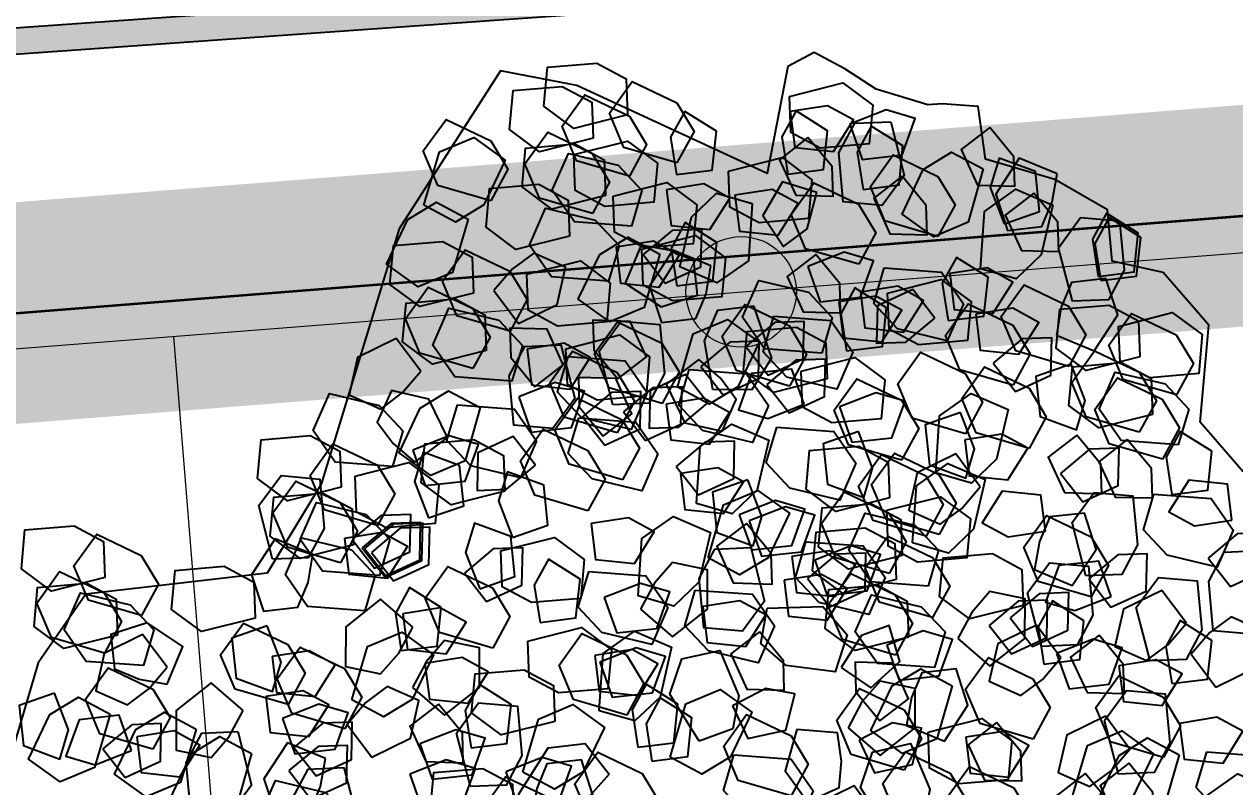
# Model space of a CAD drawing. Header units: metres. Extents: x 1851758 to 1852050, y 5187822 to 5188223.
# Drawn here: x 1851922.723 to 1851924.093, y 5187883.213 to 5187884.076 of the extents above; entities that cross this region are included whole.
import ezdxf
from ezdxf.enums import TextEntityAlignment as Align

# ---------------------------------------------------------------- set-up
doc = ezdxf.new("R2010")
doc.units = ezdxf.units.M
doc.header["$LTSCALE"] = 2.5
doc.linetypes.add('L18', pattern=[0.6, 0.4, -0.2])
doc.layers.get('0').update_dxf_attribs({"linetype": 'CONTINUOUS', "lineweight": 30})
for name, color, linetype, lineweight in [('PAR_ALIGNT', 1, 'L18', 30), ('PAR_ALIGNT_TXT', 1, 'CONTINUOUS', 15), ('PRO_DEMOL_CLO_LEG', 7, 'CONTINUOUS', 15), ('PRO_DEMOL_TAL_HAC', 32, 'CONTINUOUS', 15), ('PRO_PAR_DA', 1, 'CONTINUOUS', 35)]:
    doc.layers.add(name, color=color, linetype=linetype, lineweight=lineweight)
doc.layers.add('PRO_PAR_CONT_DA', color=40, linetype='CONTINUOUS', plot=False)
doc.layers.add('PRO_VOI_PLANCHETTES', color=232, linetype='CONTINUOUS')
doc.layers.add('PRO_VOI_VEG', color=81, linetype='CONTINUOUS')
doc.styles.add('ARIAL_IT_B', font='arialbd.ttf', dxfattribs={"width": 1.1, "oblique": 25.02})

# ---------------------------------------------------------------- blocks, each defined once
blk = doc.blocks.new('arbuste fleurs jaunes')
at = {"layer": 'PRO_VOI_VEG', "color": 67}
for points in [[(-0.2453, 1.0165), (-0.3366, 1.1021), (-0.3308, 1.1863), (-0.2526, 1.2269), (-0.1844, 1.1384), (-0.1786, 1.063)], [(-0.3394, 0.9223), (-0.4308, 1.0079), (-0.425, 1.092), (-0.3467, 1.1326), (-0.2786, 1.0442), (-0.2727, 0.9687)], [(-0.3897, 0.9253), (-0.425, 1.0454), (-0.3773, 1.115), (-0.2892, 1.1102), (-0.2754, 0.9993), (-0.3087, 0.9314)], [(-0.2732, 0.9004), (-0.3085, 1.0205), (-0.2608, 1.09), (-0.1727, 1.0852), (-0.1589, 0.9744), (-0.1922, 0.9065)], [(-0.3727, 0.7679), (-0.2813, 0.7839), (-0.2799, 0.881), (-0.3466, 0.9362), (-0.4075, 0.8868), (-0.3974, 0.8274)], [(0.9432, 0.7418), (0.908, 0.8619), (0.9557, 0.9315), (1.0438, 0.9267), (1.0576, 0.8158), (1.0243, 0.7479)], [(-0.5135, 0.7153), (-0.5488, 0.8354), (-0.501, 0.905), (-0.413, 0.9002), (-0.3992, 0.7893), (-0.4325, 0.7214)], [(-0.5135, 0.7153), (-0.5488, 0.8354), (-0.501, 0.905), (-0.413, 0.9002), (-0.3992, 0.7893), (-0.4325, 0.7214)], [(-0.139, 0.6811), (-0.2304, 0.7667), (-0.2246, 0.8508), (-0.1463, 0.8915), (-0.0781, 0.803), (-0.0723, 0.7276)], [(0.2152, 0.6773), (0.1238, 0.7629), (0.1296, 0.847), (0.2079, 0.8876), (0.2761, 0.7991), (0.2819, 0.7237)], [(0.7465, 0.6623), (0.6552, 0.7479), (0.6609, 0.832), (0.7392, 0.8726), (0.8074, 0.7841), (0.8132, 0.7087)], [(1.1877, 0.624), (1.0963, 0.7096), (1.1021, 0.7937), (1.1804, 0.8344), (1.2486, 0.7459), (1.2544, 0.6705)], [(-0.574, 0.8111), (-0.6011, 0.734), (-0.5268, 0.6867), (-0.4546, 0.7307), (-0.4926, 0.7855)], [(-0.574, 0.8111), (-0.6011, 0.734), (-0.5268, 0.6867), (-0.4546, 0.7307), (-0.4926, 0.7855)], [(1.2741, 0.5869), (1.1827, 0.6725), (1.1885, 0.7566), (1.2668, 0.7972), (1.335, 0.7087), (1.3408, 0.6333)], [(0.121, 0.583), (0.0296, 0.6686), (0.0354, 0.7528), (0.1137, 0.7934), (0.1819, 0.7049), (0.1877, 0.6295)], [(0.0707, 0.586), (0.0355, 0.7062), (0.0832, 0.7757), (0.1712, 0.7709), (0.185, 0.6601), (0.1517, 0.5921)], [(0.6524, 0.5681), (0.561, 0.6536), (0.5668, 0.7378), (0.6451, 0.7784), (0.7132, 0.6899), (0.719, 0.6145)], [(0.1872, 0.5611), (0.152, 0.6812), (0.1997, 0.7507), (0.2878, 0.746), (0.3015, 0.6351), (0.2682, 0.5672)], [(0.6021, 0.571), (0.5668, 0.6912), (0.6145, 0.7607), (0.7026, 0.7559), (0.7164, 0.6451), (0.6831, 0.5771)], [(0.9726, 0.5492), (0.8813, 0.6348), (0.8871, 0.7189), (0.9653, 0.7595), (1.0335, 0.6711), (1.0393, 0.5956)], [(1.0935, 0.5298), (1.0022, 0.6154), (1.0079, 0.6995), (1.0862, 0.7401), (1.1544, 0.6516), (1.1602, 0.5762)], [(0.7186, 0.5461), (0.6833, 0.6662), (0.731, 0.7358), (0.8191, 0.731), (0.8329, 0.6201), (0.7996, 0.5522)], [(1.0432, 0.5328), (1.008, 0.6529), (1.0557, 0.7224), (1.1438, 0.7177), (1.1575, 0.6068), (1.1242, 0.5389)], [(-0.2634, 0.5125), (-0.2987, 0.6326), (-0.251, 0.7022), (-0.1629, 0.6974), (-0.1491, 0.5866), (-0.1824, 0.5186)], [(0.3529, 0.5677), (0.4397, 0.5351), (0.4903, 0.618), (0.4608, 0.6994), (0.3833, 0.6879), (0.3619, 0.6315)], [(0.3529, 0.5677), (0.4397, 0.5351), (0.4903, 0.618), (0.4608, 0.6994), (0.3833, 0.6879), (0.3619, 0.6315)], [(1.1597, 0.5078), (1.1245, 0.628), (1.1722, 0.6975), (1.2603, 0.6927), (1.2741, 0.5819), (1.2408, 0.514)], [(1.2429, 0.4339), (1.2076, 0.554), (1.2553, 0.6235), (1.3434, 0.6187), (1.3572, 0.5079), (1.3239, 0.44)], [(0.1292, 0.592), (0.1021, 0.515), (0.1764, 0.4676), (0.2486, 0.5116), (0.2105, 0.5664)], [(0.8474, 0.5838), (0.9388, 0.4983), (0.933, 0.4141), (0.8547, 0.3735), (0.7865, 0.462), (0.7807, 0.5374)], [(0.1258, 0.5631), (0.0987, 0.4861), (0.173, 0.4387), (0.2452, 0.4827), (0.2072, 0.5376)], [(0.1273, 0.558), (0.1002, 0.481), (0.1745, 0.4336), (0.2468, 0.4776), (0.2087, 0.5325)], [(0.4075, 0.3607), (0.3161, 0.4463), (0.3219, 0.5304), (0.4002, 0.5711), (0.4683, 0.4826), (0.4742, 0.4072)], [(0.6431, 0.4314), (0.72, 0.4039), (0.7678, 0.4779), (0.7243, 0.5504), (0.6692, 0.5127)], [(0.1282, 0.5401), (0.1011, 0.4631), (0.1754, 0.4157), (0.2476, 0.4597), (0.2096, 0.5145)], [(1.1018, 0.5144), (1.1932, 0.4289), (1.1874, 0.3447), (1.1091, 0.3041), (1.0409, 0.3926), (1.0351, 0.468)], [(1.2204, 0.4207), (1.2726, 0.3579), (1.3514, 0.3974), (1.3507, 0.4819), (1.2841, 0.4774)], [(1.2204, 0.4207), (1.2726, 0.3579), (1.3514, 0.3974), (1.3507, 0.4819), (1.2841, 0.4774)], [(-0.3378, 0.4493), (-0.3649, 0.3722), (-0.2906, 0.3249), (-0.2183, 0.3688), (-0.2564, 0.4237)], [(-0.3378, 0.4493), (-0.3649, 0.3722), (-0.2906, 0.3249), (-0.2183, 0.3688), (-0.2564, 0.4237)], [(-0.0224, 0.363), (0.0298, 0.3002), (0.1085, 0.3396), (0.1079, 0.4242), (0.0413, 0.4197)], [(0.6563, 0.2178), (0.6211, 0.3379), (0.6688, 0.4074), (0.7569, 0.4027), (0.7707, 0.2918), (0.7374, 0.2239)], [(0.6563, 0.2178), (0.6211, 0.3379), (0.6688, 0.4074), (0.7569, 0.4027), (0.7707, 0.2918), (0.7374, 0.2239)], [(0.7597, 0.2827), (0.8366, 0.2552), (0.8844, 0.3292), (0.8409, 0.4017), (0.7858, 0.364)], [(1.0359, 0.3954), (1.1272, 0.3098), (1.1215, 0.2257), (1.0432, 0.185), (0.975, 0.2735), (0.9692, 0.349)], [(-0.2286, 0.3757), (-0.2607, 0.2887), (-0.1774, 0.2387), (-0.0962, 0.2687), (-0.1083, 0.3461), (-0.1648, 0.3672)], [(0.0944, 0.1921), (0.0592, 0.3122), (0.1069, 0.3818), (0.195, 0.377), (0.2088, 0.2661), (0.1755, 0.1982)], [(0.6332, 0.2405), (0.71, 0.213), (0.7579, 0.287), (0.7144, 0.3595), (0.6593, 0.3218)], [(0.2024, 0.3376), (0.1753, 0.2606), (0.2496, 0.2132), (0.3218, 0.2572), (0.2838, 0.3121)], [(0.2024, 0.3376), (0.1753, 0.2606), (0.2496, 0.2132), (0.3218, 0.2572), (0.2838, 0.3121)], [(0.573, 0.1506), (0.5377, 0.2707), (0.5854, 0.3403), (0.6735, 0.3355), (0.6873, 0.2246), (0.654, 0.1567)], [(0.7045, 0.2604), (0.7895, 0.3523), (0.8736, 0.3471), (0.9147, 0.2691), (0.8267, 0.2003), (0.7513, 0.194)], [(0.7045, 0.2604), (0.7895, 0.3523), (0.8736, 0.3471), (0.9147, 0.2691), (0.8267, 0.2003), (0.7513, 0.194)], [(1.0092, 0.2839), (1.0614, 0.2212), (1.1402, 0.2606), (1.1395, 0.3452), (1.0729, 0.3407)], [(1.0092, 0.2839), (1.0614, 0.2212), (1.1402, 0.2606), (1.1395, 0.3452), (1.0729, 0.3407)], [(0.6445, 0.3037), (0.6175, 0.2267), (0.6917, 0.1794), (0.764, 0.2233), (0.7259, 0.2782)], [(0.6445, 0.3037), (0.6175, 0.2267), (0.6917, 0.1794), (0.764, 0.2233), (0.7259, 0.2782)], [(1.2903, 0.326), (1.3816, 0.2404), (1.3759, 0.1563), (1.2976, 0.1157), (1.2294, 0.2041), (1.2236, 0.2796)], [(1.5069, 0.3011), (1.5983, 0.2156), (1.5925, 0.1314), (1.5142, 0.0908), (1.446, 0.1793), (1.4402, 0.2547)], [(-0.0787, 0.227), (-0.1556, 0.2545), (-0.2034, 0.1805), (-0.1599, 0.108), (-0.1048, 0.1457)], [(1.3571, 0.2095), (1.4093, 0.1467), (1.4881, 0.1861), (1.4874, 0.2707), (1.4208, 0.2662)], [(1.3571, 0.2095), (1.4093, 0.1467), (1.4881, 0.1861), (1.4874, 0.2707), (1.4208, 0.2662)], [(0.0308, -0.0162), (-0.0606, 0.0694), (-0.0548, 0.1535), (0.0235, 0.1941), (0.0916, 0.1056), (0.0974, 0.0302)], [(0.2012, 0.1331), (0.2534, 0.0703), (0.3322, 0.1097), (0.3315, 0.1943), (0.2649, 0.1898)], [(-0.1218, 0.1112), (-0.0696, 0.0485), (0.0092, 0.0879), (0.0085, 0.1725), (-0.0581, 0.168)], [(-0.2075, -0.0582), (-0.2989, 0.0273), (-0.2931, 0.1115), (-0.2148, 0.1521), (-0.1467, 0.0636), (-0.1408, -0.0118)], [(-0.1966, 0.0652), (-0.1116, 0.1572), (-0.0275, 0.1519), (0.0137, 0.0739), (-0.0744, 0.0051), (-0.1498, -0.0012)], [(0.8849, 0.1397), (0.8579, 0.0626), (0.9322, 0.0153), (1.0044, 0.0593), (0.9663, 0.1141)], [(0.8849, 0.1397), (0.8579, 0.0626), (0.9322, 0.0153), (1.0044, 0.0593), (0.9663, 0.1141)], [(1.2722, -0.036), (1.237, 0.0842), (1.2847, 0.1537), (1.3727, 0.1489), (1.3865, 0.0381), (1.3532, -0.0299)], [(1.2722, -0.036), (1.237, 0.0842), (1.2847, 0.1537), (1.3727, 0.1489), (1.3865, 0.0381), (1.3532, -0.0299)], [(0.9558, -0.0533), (0.9206, 0.0669), (0.9683, 0.1364), (1.0564, 0.1316), (1.0701, 0.0208), (1.0368, -0.0471)], [(1.0156, -0.1159), (0.9242, -0.0304), (0.93, 0.0538), (1.0083, 0.0944), (1.0764, 0.0059), (1.0823, -0.0695)], [(1.2386, 0.058), (1.1618, 0.0855), (1.1139, 0.0116), (1.1575, -0.061), (1.2126, -0.0233)], [(0.6645, 0.0646), (0.6374, -0.0124), (0.7117, -0.0598), (0.7839, -0.0158), (0.7459, 0.039)], [(0.6645, 0.0646), (0.6374, -0.0124), (0.7117, -0.0598), (0.7839, -0.0158), (0.7459, 0.039)], [(1.4219, -0.153), (1.3866, -0.0329), (1.4343, 0.0366), (1.5224, 0.0319), (1.5362, -0.079), (1.5029, -0.1469)], [(-0.2355, -0.1744), (-0.2707, -0.0543), (-0.223, 0.0152), (-0.135, 0.0105), (-0.1212, -0.1004), (-0.1545, -0.1683)], [(1.493, -0.0114), (1.4162, 0.0161), (1.3684, -0.0578), (1.4119, -0.1304), (1.467, -0.0926)], [(0.9313, -0.0081), (0.9042, -0.0852), (0.9785, -0.1325), (1.0508, -0.0885), (1.0127, -0.0337)], [(0.9313, -0.0081), (0.9042, -0.0852), (0.9785, -0.1325), (1.0508, -0.0885), (1.0127, -0.0337)], [(-0.1783, -0.0882), (-0.1617, -0.1795), (-0.0645, -0.1803), (-0.0099, -0.1132), (-0.0596, -0.0527), (-0.119, -0.0632)], [(0.9983, -0.057), (1.0897, -0.1425), (1.0839, -0.2267), (1.0056, -0.2673), (0.9374, -0.1788), (0.9316, -0.1034)], [(1.6928, -0.1189), (1.6159, -0.0913), (1.5681, -0.1653), (1.6116, -0.2378), (1.6667, -0.2001)], [(-0.0761, -0.32), (-0.1113, -0.1998), (-0.0636, -0.1303), (0.0244, -0.1351), (0.0382, -0.2459), (0.0049, -0.3139)], [(1.2527, -0.1263), (1.3441, -0.2119), (1.3383, -0.2961), (1.26, -0.3367), (1.1918, -0.2482), (1.186, -0.1728)], [(0.0832, -0.2056), (0.1354, -0.2684), (0.2142, -0.229), (0.2136, -0.1444), (0.1469, -0.1489)], [(0.0739, -0.2491), (0.1261, -0.3119), (0.2049, -0.2725), (0.2042, -0.1879), (0.1376, -0.1924)], [(0.8652, -0.3803), (0.7739, -0.2947), (0.7796, -0.2106), (0.8579, -0.1699), (0.9261, -0.2584), (0.9319, -0.3338)], [(0.9517, -0.3571), (0.9164, -0.237), (0.9642, -0.1675), (1.0522, -0.1723), (1.066, -0.2831), (1.0327, -0.351)], [(0.4516, -0.2959), (0.3747, -0.2683), (0.3269, -0.3423), (0.3704, -0.4148), (0.4255, -0.3771)], [(0.7711, -0.4745), (0.6797, -0.3889), (0.6855, -0.3048), (0.7638, -0.2642), (0.8319, -0.3527), (0.8377, -0.4281)], [(0.7178, -0.4924), (0.6265, -0.4068), (0.6323, -0.3226), (0.7105, -0.282), (0.7787, -0.3705), (0.7845, -0.4459)], [(0.7208, -0.4715), (0.6855, -0.3514), (0.7332, -0.2818), (0.8213, -0.2866), (0.8351, -0.3975), (0.8018, -0.4654)], [(1.2305, -0.4778), (1.1953, -0.3576), (1.243, -0.2881), (1.331, -0.2929), (1.3448, -0.4037), (1.3115, -0.4717)], [(0.6117, -0.3223), (0.5846, -0.3994), (0.6589, -0.4467), (0.7312, -0.4027), (0.6931, -0.3479)], [(0.6117, -0.3223), (0.5846, -0.3994), (0.6589, -0.4467), (0.7312, -0.4027), (0.6931, -0.3479)], [(0.8373, -0.4965), (0.802, -0.3763), (0.8497, -0.3068), (0.9378, -0.3116), (0.9516, -0.4224), (0.9183, -0.4903)], [(0.856, -0.5195), (0.8208, -0.3994), (0.8685, -0.3298), (0.9565, -0.3346), (0.9703, -0.4455), (0.937, -0.5134)], [(0.1778, -0.5572), (0.1425, -0.437), (0.1902, -0.3675), (0.2783, -0.3723), (0.2921, -0.4831), (0.2588, -0.551)], [(0.6237, -0.5866), (0.5323, -0.501), (0.5381, -0.4169), (0.6164, -0.3763), (0.6845, -0.4647), (0.6904, -0.5402)], [(1.3345, -0.561), (1.2993, -0.4409), (1.347, -0.3713), (1.4351, -0.3761), (1.4489, -0.487), (1.4156, -0.5549)], [(0.5734, -0.5836), (0.5381, -0.4635), (0.5858, -0.3939), (0.6739, -0.3987), (0.6877, -0.5096), (0.6544, -0.5775)], [(0.8383, -0.3902), (0.9296, -0.4758), (0.9239, -0.5599), (0.8456, -0.6005), (0.7774, -0.512), (0.7716, -0.4366)], [(1.4631, -0.4882), (1.5481, -0.3963), (1.6323, -0.4015), (1.6734, -0.4795), (1.5854, -0.5483), (1.51, -0.5546)], [(1.4631, -0.4882), (1.5481, -0.3963), (1.6323, -0.4015), (1.6734, -0.4795), (1.5854, -0.5483), (1.51, -0.5546)], [(0.6899, -0.6085), (0.6546, -0.4884), (0.7023, -0.4189), (0.7904, -0.4237), (0.8042, -0.5345), (0.7709, -0.6024)], [(1.2486, -0.4131), (1.2216, -0.4901), (1.2959, -0.5375), (1.3681, -0.4935), (1.33, -0.4386)], [(1.3786, -0.4991), (1.3952, -0.5904), (1.4924, -0.5912), (1.5471, -0.5241), (1.4974, -0.4635), (1.438, -0.4741)], [(1.5369, -0.5168), (1.5891, -0.5796), (1.6679, -0.5402), (1.6672, -0.4556), (1.6006, -0.4601)], [(1.5421, -0.5069), (1.5943, -0.5697), (1.673, -0.5302), (1.6724, -0.4457), (1.6058, -0.4502)], [(1.4398, -0.6843), (1.3484, -0.5988), (1.3542, -0.5146), (1.4325, -0.474), (1.5006, -0.5625), (1.5064, -0.6379)], [(0.4292, -0.6341), (0.506, -0.6616), (0.5539, -0.5877), (0.5103, -0.5151), (0.4552, -0.5528)], [(0.3651, -0.7409), (0.3299, -0.6208), (0.3776, -0.5512), (0.4656, -0.556), (0.4794, -0.6668), (0.4461, -0.7348)], [(1.3456, -0.7786), (1.2542, -0.693), (1.26, -0.6089), (1.3383, -0.5682), (1.4064, -0.6567), (1.4123, -0.7322)], [(1.2953, -0.7756), (1.26, -0.6555), (1.3077, -0.5859), (1.3958, -0.5907), (1.4096, -0.7015), (1.3763, -0.7695)], [(1.4118, -0.8005), (1.3765, -0.6804), (1.4243, -0.6109), (1.5123, -0.6156), (1.5261, -0.7265), (1.4928, -0.7944)], [(0.4528, -0.6906), (0.4694, -0.7819), (0.5666, -0.7827), (0.6213, -0.7156), (0.5716, -0.655), (0.5122, -0.6656)], [(1.1209, -0.6759), (1.0939, -0.7529), (1.1682, -0.8003), (1.2404, -0.7563), (1.2023, -0.7014)], [(1.1209, -0.6759), (1.0939, -0.7529), (1.1682, -0.8003), (1.2404, -0.7563), (1.2023, -0.7014)], [(1.2722, -0.8524), (1.2369, -0.7323), (1.2846, -0.6627), (1.3727, -0.6675), (1.3865, -0.7784), (1.3532, -0.8463)], [(0.9233, -0.8853), (0.888, -0.7652), (0.9357, -0.6956), (1.0238, -0.7004), (1.0376, -0.8112), (1.0043, -0.8792)], [(0.9233, -0.8853), (0.888, -0.7652), (0.9357, -0.6956), (1.0238, -0.7004), (1.0376, -0.8112), (1.0043, -0.8792)], [(0.7442, -0.7258), (0.7171, -0.8028), (0.7914, -0.8502), (0.8636, -0.8062), (0.8256, -0.7514)], [(0.4664, -0.7398), (0.5578, -0.8254), (0.552, -0.9096), (0.4737, -0.9502), (0.4056, -0.8617), (0.3997, -0.7863)], [(0.5814, -0.9483), (0.5462, -0.8282), (0.5939, -0.7587), (0.682, -0.7635), (0.6957, -0.8743), (0.6624, -0.9422)], [(0.7844, -0.7568), (0.7573, -0.8338), (0.8316, -0.8812), (0.9039, -0.8372), (0.8658, -0.7824)], [(0.7681, -0.8508), (0.8531, -0.7588), (0.9373, -0.7641), (0.9784, -0.8421), (0.8903, -0.9109), (0.8149, -0.9172)], [(0.9566, -0.8495), (1.0416, -0.7576), (1.1257, -0.7628), (1.1668, -0.8409), (1.0788, -0.9096), (1.0034, -0.9159)], [(0.9566, -0.8495), (1.0416, -0.7576), (1.1257, -0.7628), (1.1668, -0.8409), (1.0788, -0.9096), (1.0034, -0.9159)], [(0.7377, -0.8773), (0.7899, -0.9401), (0.8687, -0.9006), (0.868, -0.8161), (0.8014, -0.8206)], [(1.2169, -0.9137), (1.2691, -0.9764), (1.3479, -0.937), (1.3472, -0.8524), (1.2806, -0.8569)], [(0.8734, -1.0758), (0.9584, -0.9839), (1.0425, -0.9892), (1.0836, -1.0672), (0.9956, -1.1359), (0.9202, -1.1422)], [(0.7063, -1.2189), (0.671, -1.0987), (0.7188, -1.0292), (0.8068, -1.034), (0.8206, -1.1448), (0.7873, -1.2128)], [(0.826, -1.022), (0.7635, -1.0746), (0.8035, -1.1532), (0.888, -1.152), (0.8831, -1.0854)], [(0.826, -1.022), (0.7635, -1.0746), (0.8035, -1.1532), (0.888, -1.152), (0.8831, -1.0854)], [(0.6193, -1.1532), (0.7043, -1.0613), (0.7884, -1.0665), (0.8295, -1.1446), (0.7415, -1.2133), (0.6661, -1.2196)], [(0.6193, -1.1532), (0.7043, -1.0613), (0.7884, -1.0665), (0.8295, -1.1446), (0.7415, -1.2133), (0.6661, -1.2196)], [(1.1402, -1.0607), (1.1132, -1.1377), (1.1874, -1.1851), (1.2597, -1.1411), (1.2216, -1.0863)], [(0.8568, -1.1447), (0.909, -1.2074), (0.9878, -1.168), (0.9871, -1.0834), (0.9205, -1.0879)], [(0.6523, -1.1598), (0.5754, -1.1323), (0.5276, -1.2063), (0.5711, -1.2788), (0.6262, -1.2411)], [(0.7906, -1.208), (0.7282, -1.2606), (0.7681, -1.3391), (0.8527, -1.3379), (0.8477, -1.2713)], [(0.7906, -1.208), (0.7282, -1.2606), (0.7681, -1.3391), (0.8527, -1.3379), (0.8477, -1.2713)]]:
    blk.add_lwpolyline(points, close=True, dxfattribs=at)
at = {"layer": 'PRO_VOI_VEG'}
for points in [[(-0.366, 0.8356), (-0.4277, 0.9496), (-0.3945, 1.0304), (-0.3042, 1.0446), (-0.2662, 0.9353), (-0.2852, 0.8593)], [(0.3173, 0.6048), (0.2555, 0.7188), (0.2888, 0.7996), (0.379, 0.8138), (0.417, 0.7046), (0.398, 0.6285)], [(0.0087, 0.4813), (-0.053, 0.5953), (-0.0198, 0.6761), (0.0705, 0.6904), (0.1085, 0.5811), (0.0895, 0.5051)], [(0.0945, 0.4963), (0.0327, 0.6103), (0.066, 0.6911), (0.1562, 0.7054), (0.1942, 0.5961), (0.1752, 0.5201)], [(0.6258, 0.4813), (0.5641, 0.5953), (0.5973, 0.6761), (0.6876, 0.6904), (0.7256, 0.5811), (0.7066, 0.5051)], [(1.067, 0.4431), (1.0052, 0.5571), (1.0385, 0.6379), (1.1287, 0.6521), (1.1667, 0.5428), (1.1477, 0.4668)], [(0.9344, 0.4196), (0.8726, 0.5336), (0.9059, 0.6144), (0.9961, 0.6286), (1.0341, 0.5194), (1.0151, 0.4433)], [(0.2634, 0.4736), (0.3299, 0.4213), (0.4012, 0.4783), (0.3822, 0.5638), (0.3157, 0.5448)], [(0.5141, 0.5564), (0.5758, 0.4423), (0.5426, 0.3616), (0.4524, 0.3473), (0.4144, 0.4566), (0.4334, 0.5326)], [(-0.485, 0.2344), (-0.5467, 0.3484), (-0.5135, 0.4292), (-0.4232, 0.4434), (-0.3852, 0.3341), (-0.4042, 0.2581)], [(0.7414, 0.4048), (0.8031, 0.2908), (0.7699, 0.21), (0.6796, 0.1958), (0.6416, 0.305), (0.6606, 0.3811)], [(0.1911, 0.2892), (0.2576, 0.237), (0.3288, 0.294), (0.3098, 0.3795), (0.2434, 0.3605)], [(0.3293, 0.2892), (0.3958, 0.237), (0.467, 0.294), (0.448, 0.3795), (0.3815, 0.3605)], [(-0.0787, 0.2967), (-0.0924, 0.2017), (0.0028, 0.169), (0.0786, 0.217), (0.0496, 0.2928), (-0.0123, 0.3019)], [(0.6375, 0.3094), (0.6993, 0.1954), (0.666, 0.1146), (0.5758, 0.1004), (0.5378, 0.2097), (0.5568, 0.2857)], [(0.8648, 0.1579), (0.9265, 0.0439), (0.8933, -0.0369), (0.803, -0.0512), (0.765, 0.0581), (0.784, 0.1341)], [(1.0578, -0.0743), (0.9961, 0.0397), (1.0293, 0.1205), (1.1195, 0.1347), (1.1575, 0.0255), (1.1385, -0.0506)], [(1.0695, 0.0625), (1.1312, -0.0515), (1.098, -0.1323), (1.0078, -0.1466), (0.9698, -0.0373), (0.9888, 0.0387)], [(0.1051, -0.0873), (0.2188, -0.0249), (0.2998, -0.0576), (0.3146, -0.1477), (0.2056, -0.1864), (0.1294, -0.1679)], [(0.1986, -0.0291), (0.1468, -0.0959), (0.2042, -0.1668), (0.2896, -0.1473), (0.2702, -0.0809)], [(0.7262, -0.0886), (0.6597, -0.0363), (0.5885, -0.0933), (0.6075, -0.1788), (0.674, -0.1598)], [(1.2968, -0.0891), (1.3585, -0.2031), (1.3252, -0.2839), (1.235, -0.2981), (1.197, -0.1888), (1.216, -0.1128)], [(0.4524, -0.1227), (0.5141, -0.2368), (0.4809, -0.3175), (0.3907, -0.3318), (0.3527, -0.2225), (0.3717, -0.1465)], [(0.9535, -0.2401), (0.887, -0.1878), (0.8157, -0.2448), (0.8347, -0.3304), (0.9012, -0.3114)], [(1.5269, -0.2637), (1.5934, -0.316), (1.6647, -0.259), (1.6457, -0.1735), (1.5792, -0.1925)], [(0.6796, -0.2743), (0.7414, -0.3883), (0.7081, -0.4691), (0.6179, -0.4833), (0.5799, -0.374), (0.5989, -0.298)], [(0.7445, -0.5612), (0.6828, -0.4472), (0.716, -0.3664), (0.8063, -0.3522), (0.8443, -0.4615), (0.8253, -0.5375)], [(1.1145, -0.4111), (1.048, -0.3589), (0.9768, -0.4159), (0.9958, -0.5014), (1.0623, -0.4824)], [(0.186, -0.3977), (0.2477, -0.5118), (0.2145, -0.5925), (0.1242, -0.6068), (0.0862, -0.4975), (0.1052, -0.4215)], [(0.5971, -0.6733), (0.5354, -0.5593), (0.5686, -0.4785), (0.6589, -0.4643), (0.6969, -0.5736), (0.6779, -0.6496)], [(1.3418, -0.5627), (1.2753, -0.5104), (1.204, -0.5674), (1.223, -0.6529), (1.2895, -0.6339)], [(0.5817, -0.5547), (0.5299, -0.6215), (0.5873, -0.6924), (0.6727, -0.6728), (0.6533, -0.6065)], [(1.319, -0.8653), (1.2573, -0.7513), (1.2905, -0.6705), (1.3808, -0.6563), (1.4188, -0.7655), (1.3998, -0.8416)], [(0.6812, -0.6818), (0.6676, -0.7769), (0.7628, -0.8096), (0.8386, -0.7616), (0.8096, -0.6858), (0.7477, -0.6767)], [(0.7734, -0.8884), (0.7216, -0.9552), (0.779, -1.0261), (0.8644, -1.0065), (0.845, -0.9402)]]:
    blk.add_lwpolyline(points, close=True, dxfattribs=at)
at = {"layer": 'PRO_VOI_VEG', "color": 76}
for points in [[(1.6286, -0.6257), (1.5881, -0.515), (1.6796, -0.4432), (1.6731, -0.306), (1.6273, -0.1493), (1.7188, -0.0709), (1.6796, 0.0009), (1.66, 0.027), (1.6273, 0.1446), (1.6273, 0.2295), (1.6208, 0.3078), (1.562, 0.3405), (1.3333, 0.249), (1.268, 0.7192), (1.2026, 0.8825), (0.778, 0.8825), (0.1965, 0.7192), (-0.0387, 0.7127), (-0.3001, 1.0327), (-0.4896, 1.0392), (-0.8489, 0.9348)], [(1.3471, -1.0217), (1.389, -0.8794), (1.5845, -0.7773), (1.6286, -0.6257), (1.6286, -0.6257)]]:
    blk.add_lwpolyline(points, dxfattribs=at)
at = {"layer": 'PRO_VOI_VEG', "color": 52}
for points in [[(-0.5271, 0.971), (-0.5936, 1.0233), (-0.6649, 0.9663), (-0.6459, 0.8807), (-0.5794, 0.8998)], [(-0.1388, 0.6484), (-0.2053, 0.7007), (-0.2765, 0.6437), (-0.2576, 0.5582), (-0.1911, 0.5772)], [(0.3731, 0.586), (0.3213, 0.5192), (0.3787, 0.4483), (0.4642, 0.4678), (0.4447, 0.5342)], [(-0.2968, 0.5063), (-0.3486, 0.4395), (-0.2911, 0.3686), (-0.2057, 0.3882), (-0.2251, 0.4545)], [(0.6044, 0.4493), (0.5526, 0.3824), (0.61, 0.3116), (0.6954, 0.3311), (0.676, 0.3975)], [(-0.2471, 0.1959), (-0.2989, 0.1291), (-0.2414, 0.0582), (-0.156, 0.0778), (-0.1754, 0.1442)], [(-0.1775, 0.2139), (-0.2293, 0.1471), (-0.1719, 0.0763), (-0.0865, 0.0958), (-0.1059, 0.1622)], [(1.528, 0.1525), (1.4761, 0.0857), (1.5336, 0.0148), (1.619, 0.0344), (1.5996, 0.1007)], [(1.206, 0.0583), (1.1541, -0.0085), (1.2116, -0.0794), (1.297, -0.0598), (1.2776, 0.0066)], [(0.3267, 0.0412), (0.2749, -0.0256), (0.3323, -0.0965), (0.4177, -0.0769), (0.3983, -0.0106)], [(0.3714, -0.021), (0.4851, 0.0415), (0.566, 0.0088), (0.5809, -0.0814), (0.4718, -0.1201), (0.3957, -0.1016)], [(0.6184, -0.0194), (0.732, 0.0431), (0.813, 0.0103), (0.8278, -0.0798), (0.7188, -0.1185), (0.6426, -0.1)], [(-0.1253, 0.0158), (-0.1771, -0.051), (-0.1196, -0.1219), (-0.0342, -0.1023), (-0.0537, -0.0359)], [(0.6495, -0.1144), (0.5976, -0.1813), (0.6551, -0.2521), (0.7405, -0.2326), (0.7211, -0.1662)], [(0.6496, -0.1407), (0.5978, -0.2075), (0.6553, -0.2784), (0.7407, -0.2588), (0.7212, -0.1925)], [(0.977, -0.1734), (0.9252, -0.2403), (0.9827, -0.3111), (1.0681, -0.2916), (1.0486, -0.2252)], [(1.4127, -0.2732), (1.5264, -0.2107), (1.6073, -0.2434), (1.6222, -0.3336), (1.5131, -0.3723), (1.437, -0.3538)], [(0.6554, -0.3137), (0.6035, -0.3805), (0.661, -0.4514), (0.7464, -0.4318), (0.727, -0.3655)], [(0.9691, -0.4376), (1.0828, -0.3752), (1.1637, -0.4079), (1.1786, -0.498), (1.0695, -0.5367), (0.9934, -0.5182)], [(0.8077, -0.4791), (0.9213, -0.4166), (1.0023, -0.4493), (1.0171, -0.5395), (0.9081, -0.5782), (0.832, -0.5597)], [(0.3768, -0.5821), (0.3631, -0.6772), (0.4584, -0.7098), (0.5341, -0.6618), (0.5051, -0.586), (0.4432, -0.5769)], [(0.5711, -1.41), (0.6847, -1.3475), (0.7657, -1.3802), (0.7805, -1.4704), (0.6715, -1.5091), (0.5954, -1.4905)]]:
    blk.add_lwpolyline(points, close=True, dxfattribs=at)
at = {"layer": 'PRO_VOI_VEG', "color": 76}
for points in [[(-0.4994, 0.8396), (-0.6195, 0.8044), (-0.689, 0.8521), (-0.6843, 0.9401), (-0.5734, 0.9539), (-0.5055, 0.9206)], [(0.8805, 0.7628), (0.7604, 0.7275), (0.6909, 0.7752), (0.6957, 0.8633), (0.8065, 0.8771), (0.8744, 0.8438)], [(-0.4228, 0.6576), (-0.5429, 0.6224), (-0.6125, 0.6701), (-0.6077, 0.7582), (-0.4968, 0.7719), (-0.4289, 0.7386)], [(-0.5096, 0.7613), (-0.5724, 0.7091), (-0.533, 0.6303), (-0.4484, 0.631), (-0.4529, 0.6976)], [(-0.2753, 0.5648), (-0.3381, 0.5126), (-0.2986, 0.4338), (-0.2141, 0.4345), (-0.2186, 0.5011)], [(0.7054, 0.4919), (0.6426, 0.4397), (0.6821, 0.3609), (0.7666, 0.3616), (0.7621, 0.4282)], [(-0.176, 0.3971), (-0.0559, 0.4323), (0.0136, 0.3846), (0.0089, 0.2966), (-0.102, 0.2828), (-0.1699, 0.3161)], [(1.1795, 0.4209), (1.1168, 0.3687), (1.1562, 0.2899), (1.2408, 0.2905), (1.2363, 0.3571)], [(0.0498, 0.4049), (-0.0129, 0.3527), (0.0265, 0.2739), (0.1111, 0.2745), (0.1066, 0.3411)], [(-0.0176, 0.3024), (-0.0804, 0.2502), (-0.0409, 0.1714), (0.0436, 0.1721), (0.0391, 0.2387)], [(1.2523, 0.2839), (1.1896, 0.2317), (1.229, 0.1529), (1.3136, 0.1535), (1.3091, 0.2201)], [(1.4792, 0.2808), (1.4164, 0.2286), (1.4558, 0.1498), (1.5404, 0.1505), (1.5359, 0.2171)], [(0.4516, 0.1565), (0.3889, 0.1043), (0.4283, 0.0255), (0.5129, 0.0262), (0.5084, 0.0928)], [(0.7708, 0.1596), (0.708, 0.1074), (0.7474, 0.0286), (0.832, 0.0292), (0.8275, 0.0958)], [(0.6558, 0.0477), (0.5931, -0.0045), (0.6325, -0.0832), (0.7171, -0.0826), (0.7126, -0.016)], [(-0.105, -0.017), (0.0151, 0.0182), (0.0846, -0.0295), (0.0798, -0.1176), (-0.031, -0.1314), (-0.0989, -0.0981)], [(0.2051, -0.0116), (0.1423, -0.0638), (0.1817, -0.1426), (0.2663, -0.1419), (0.2618, -0.0753)], [(1.2214, -0.0733), (1.1586, -0.1255), (1.198, -0.2043), (1.2826, -0.2037), (1.2781, -0.137)], [(0.43, -0.1572), (0.3672, -0.2094), (0.4066, -0.2882), (0.4912, -0.2876), (0.4867, -0.2209)], [(0.6342, -0.266), (0.5714, -0.3182), (0.6108, -0.3969), (0.6954, -0.3963), (0.6909, -0.3297)], [(1.3202, -0.3197), (1.2574, -0.372), (1.2969, -0.4507), (1.3814, -0.4501), (1.3769, -0.3835)], [(0.9972, -0.5394), (1.0299, -0.4526), (0.9469, -0.402), (0.8655, -0.4315), (0.8771, -0.509), (0.9335, -0.5304)], [(1.0674, -0.4526), (1.0046, -0.5048), (1.044, -0.5836), (1.1286, -0.5829), (1.1241, -0.5163)], [(0.9927, -0.7175), (1.0554, -0.6653), (1.016, -0.5865), (0.9314, -0.5871), (0.9359, -0.6537)], [(0.2411, -0.7514), (0.2738, -0.6647), (0.1908, -0.6141), (0.1094, -0.6435), (0.121, -0.721), (0.1774, -0.7425)], [(0.5844, -0.7292), (0.4642, -0.7644), (0.3947, -0.7167), (0.3995, -0.6286), (0.5103, -0.6148), (0.5782, -0.6481)], [(0.77, -0.902), (0.8026, -0.8153), (0.7196, -0.7647), (0.6382, -0.7941), (0.6498, -0.8716), (0.7062, -0.8931)], [(0.5029, -0.8179), (0.4401, -0.8701), (0.4795, -0.9488), (0.5641, -0.9482), (0.5596, -0.8816)], [(1.2415, -1.0592), (1.3043, -1.0069), (1.2648, -0.9282), (1.1803, -0.9288), (1.1848, -0.9954)], [(0.9897, -1.0987), (1.0223, -1.0119), (0.9394, -0.9613), (0.858, -0.9908), (0.8695, -1.0683), (0.9259, -1.0897)], [(0.6806, -1.1447), (0.7133, -1.0579), (0.6303, -1.0073), (0.5489, -1.0368), (0.5605, -1.1143), (0.6168, -1.1357)]]:
    blk.add_lwpolyline(points, close=True, dxfattribs=at)
at = {"layer": 'PRO_VOI_VEG', "color": 2}
for points in [[(-0.3399, 0.7885), (-0.3078, 0.8755), (-0.3911, 0.9255), (-0.4723, 0.8956), (-0.4602, 0.8181), (-0.4037, 0.797)], [(-0.5422, 0.7544), (-0.4903, 0.8212), (-0.5478, 0.8921), (-0.6332, 0.8725), (-0.6138, 0.8061)], [(0.5332, 0.6673), (0.5653, 0.7543), (0.482, 0.8043), (0.4008, 0.7743), (0.4128, 0.6969), (0.4694, 0.6758)], [(0.0528, 0.6487), (0.0362, 0.7399), (-0.061, 0.7407), (-0.1157, 0.6736), (-0.066, 0.6131), (-0.0066, 0.6236)], [(-0.3295, 0.5907), (-0.3158, 0.6858), (-0.4111, 0.7184), (-0.4868, 0.6704), (-0.4578, 0.5946), (-0.396, 0.5855)], [(0.2536, 0.6638), (0.345, 0.5782), (0.3392, 0.4941), (0.2609, 0.4535), (0.1928, 0.5419), (0.1869, 0.6174)], [(-0.4009, 0.5225), (-0.5208, 0.4865), (-0.5906, 0.5338), (-0.5864, 0.6219), (-0.4756, 0.6364), (-0.4075, 0.6035)], [(-0.3763, 0.5755), (-0.4612, 0.4836), (-0.5454, 0.4889), (-0.5865, 0.5669), (-0.4985, 0.6356), (-0.4231, 0.6419)], [(0.5368, 0.5094), (0.4169, 0.4734), (0.347, 0.5206), (0.3512, 0.6087), (0.462, 0.6232), (0.5301, 0.5904)], [(-0.2401, 0.375), (-0.2754, 0.4951), (-0.2277, 0.5647), (-0.1396, 0.5599), (-0.1258, 0.449), (-0.1591, 0.3811)], [(0.0365, 0.3699), (0.0502, 0.465), (-0.0451, 0.4976), (-0.1208, 0.4497), (-0.0918, 0.3738), (-0.03, 0.3647)], [(0.7548, 0.4328), (0.6698, 0.3409), (0.5856, 0.3461), (0.5445, 0.4241), (0.6325, 0.4929), (0.7079, 0.4992)], [(-0.3203, 0.3759), (-0.3368, 0.4672), (-0.434, 0.468), (-0.4887, 0.4009), (-0.439, 0.3403), (-0.3796, 0.3509)], [(1.0482, 0.3549), (0.9281, 0.3197), (0.8586, 0.3674), (0.8633, 0.4554), (0.9742, 0.4692), (1.0421, 0.4359)], [(0.4949, 0.3342), (0.5219, 0.4113), (0.4477, 0.4586), (0.3754, 0.4146), (0.4135, 0.3598)], [(-0.3149, 0.3294), (-0.3999, 0.2375), (-0.4841, 0.2427), (-0.5252, 0.3208), (-0.4372, 0.3895), (-0.3618, 0.3958)], [(0.4721, 0.1783), (0.4368, 0.2984), (0.4845, 0.3679), (0.5726, 0.3631), (0.5864, 0.2523), (0.5531, 0.1844)], [(0.7672, 0.1682), (0.732, 0.2883), (0.7797, 0.3579), (0.8677, 0.3531), (0.8815, 0.2423), (0.8482, 0.1743)], [(1.0884, 0.2436), (1.0719, 0.3348), (0.9747, 0.3356), (0.92, 0.2686), (0.9697, 0.208), (1.0291, 0.2185)], [(1.2579, 0.241), (1.1442, 0.1785), (1.0632, 0.2113), (1.0484, 0.3014), (1.1574, 0.3401), (1.2336, 0.3216)], [(0.2891, 0.2954), (0.3805, 0.2098), (0.3747, 0.1257), (0.2964, 0.0851), (0.2282, 0.1736), (0.2224, 0.249)], [(0.8237, 0.0821), (0.8508, 0.1591), (0.7765, 0.2065), (0.7043, 0.1625), (0.7424, 0.1077)], [(1.3579, 0.1315), (1.3358, 0.2101), (1.2478, 0.2062), (1.2139, 0.1287), (1.2766, 0.1056)], [(1.0646, 0.1139), (0.9871, 0.0156), (0.9028, 0.0142), (0.8556, 0.0887), (0.938, 0.1642), (1.0126, 0.1764)], [(0.1504, 0.1335), (0.2417, 0.0479), (0.236, -0.0362), (0.1577, -0.0768), (0.0895, 0.0116), (0.0837, 0.0871)], [(0.3572, 0.1027), (0.419, -0.0113), (0.3857, -0.0921), (0.2955, -0.1063), (0.2575, 0.003), (0.2765, 0.079)], [(0.9392, -0.1032), (0.991, -0.0364), (0.9335, 0.0345), (0.8481, 0.0149), (0.8676, -0.0515)], [(1.6061, -0.1567), (1.4862, -0.1927), (1.4163, -0.1454), (1.4205, -0.0573), (1.5313, -0.0429), (1.5994, -0.0757)], [(0.862, -0.0788), (0.9237, -0.1929), (0.8904, -0.2737), (0.8002, -0.2879), (0.7622, -0.1786), (0.7812, -0.1026)], [(0.6011, -0.1763), (0.5161, -0.2682), (0.4319, -0.263), (0.3908, -0.185), (0.4788, -0.1162), (0.5542, -0.1099)], [(1.2631, -0.2467), (1.2902, -0.1697), (1.2159, -0.1223), (1.1436, -0.1663), (1.1817, -0.2211)], [(1.6867, -0.3033), (1.6701, -0.2121), (1.5729, -0.2113), (1.5182, -0.2783), (1.5679, -0.3389), (1.6274, -0.3284)], [(0.9061, -0.7436), (0.9221, -0.8349), (1.0193, -0.8364), (1.0744, -0.7697), (1.0251, -0.7088), (0.9656, -0.7189)], [(0.9488, -0.9226), (1.0006, -0.8558), (0.9431, -0.7849), (0.8577, -0.8045), (0.8772, -0.8708)], [(1.1955, -0.8792), (1.2573, -0.9932), (1.224, -1.074), (1.1338, -1.0883), (1.0958, -0.979), (1.1148, -0.903)], [(0.5159, -1.0947), (0.636, -1.0594), (0.7055, -1.1071), (0.7007, -1.1952), (0.5899, -1.209), (0.522, -1.1757)], [(1.2181, -1.1503), (1.1331, -1.2422), (1.0489, -1.237), (1.0078, -1.1589), (1.0959, -1.0902), (1.1712, -1.0839)], [(0.7303, -1.2456), (0.6104, -1.2816), (0.5406, -1.2343), (0.5448, -1.1462), (0.6556, -1.1317), (0.7237, -1.1646)], [(0.7694, -1.2944), (0.8311, -1.4085), (0.7979, -1.4892), (0.7076, -1.5035), (0.6696, -1.3942), (0.6886, -1.3182)]]:
    blk.add_lwpolyline(points, close=True, dxfattribs=at)
at = {"layer": 'PRO_VOI_VEG', "color": 88}
for points in [[(0.8533, 0.8646), (0.9734, 0.8998), (1.043, 0.8521), (1.0382, 0.7641), (0.9273, 0.7503), (0.8594, 0.7836)], [(-0.0057, 0.7202), (0.0799, 0.8116), (0.164, 0.8058), (0.2046, 0.7275), (0.1161, 0.6593), (0.0407, 0.6535)], [(1.1329, 0.6402), (1.2243, 0.5546), (1.2185, 0.4705), (1.1402, 0.4299), (1.072, 0.5184), (1.0662, 0.5938)], [(0.7534, 0.4184), (0.8454, 0.3334), (0.8401, 0.2492), (0.7621, 0.2081), (0.6934, 0.2961), (0.6871, 0.3715)], [(1.0424, 0.4015), (0.9511, 0.3856), (0.9497, 0.2884), (1.0164, 0.2333), (1.0773, 0.2826), (1.0671, 0.3421)], [(1.4512, 0.2156), (1.3742, 0.2426), (1.3268, 0.1683), (1.3708, 0.0961), (1.4257, 0.1342)], [(0.817, 0.159), (0.9371, 0.1942), (1.0067, 0.1465), (1.0019, 0.0585), (0.8911, 0.0447), (0.8231, 0.078)], [(0.8953, 0.1519), (0.8086, 0.1845), (0.758, 0.1015), (0.7874, 0.0201), (0.8649, 0.0317), (0.8864, 0.0881)], [(1.5822, 0.077), (1.4966, -0.0144), (1.4125, -0.0086), (1.3718, 0.0697), (1.4603, 0.1379), (1.5358, 0.1437)], [(0.9774, 0.0784), (0.9504, 0.0013), (1.0246, -0.046), (1.0969, -0.0021), (1.0588, 0.0528)], [(0.1306, -0.145), (0.0953, -0.0249), (0.143, 0.0447), (0.2311, 0.0399), (0.2449, -0.071), (0.2116, -0.1389)], [(-0.153, -0.0359), (-0.0278, -0.0352), (0.0258, -0.1003), (-0.0031, -0.1836), (-0.1134, -0.1663), (-0.1695, -0.1155)], [(0.3489, -0.0417), (0.3353, -0.1367), (0.4305, -0.1694), (0.5062, -0.1214), (0.4772, -0.0456), (0.4154, -0.0365)], [(0.5291, -0.1078), (0.6492, -0.0725), (0.7187, -0.1202), (0.7139, -0.2083), (0.6031, -0.2221), (0.5352, -0.1888)], [(1.0924, -0.1188), (1.1446, -0.1816), (1.2234, -0.1421), (1.2227, -0.0576), (1.1561, -0.0621)], [(0.6417, -0.1387), (0.5622, -0.1099), (0.5125, -0.1865), (0.5574, -0.2617), (0.6145, -0.2227)], [(0.1696, -0.315), (0.2229, -0.2017), (0.3047, -0.1812), (0.3674, -0.2432), (0.3043, -0.3353), (0.2343, -0.3641)], [(1.2746, -0.275), (1.3268, -0.3378), (1.4056, -0.2984), (1.4049, -0.2138), (1.3383, -0.2183)], [(0.1039, -0.2792), (0.224, -0.2439), (0.2936, -0.2916), (0.2888, -0.3797), (0.1779, -0.3935), (0.11, -0.3602)], [(1.0799, -0.4464), (1.0447, -0.3262), (1.0924, -0.2567), (1.1804, -0.2615), (1.1942, -0.3723), (1.1609, -0.4402)], [(1.6219, -0.2826), (1.5451, -0.255), (1.4973, -0.329), (1.5408, -0.4015), (1.5959, -0.3638)], [(0.5059, -0.2822), (0.5765, -0.3857), (0.5525, -0.4665), (0.4673, -0.4891), (0.42, -0.3879), (0.4307, -0.313)], [(0.2775, -0.3349), (0.2343, -0.4042), (0.2965, -0.4666), (0.3766, -0.4394), (0.3514, -0.3775)], [(1.13, -0.5858), (1.0948, -0.4657), (1.1425, -0.3962), (1.2305, -0.401), (1.2443, -0.5118), (1.211, -0.5797)], [(0.3546, -0.5684), (0.3113, -0.4865), (0.2184, -0.5151), (0.1865, -0.5955), (0.2522, -0.6382), (0.3056, -0.6102)], [(0.4836, -0.4952), (0.4811, -0.5768), (0.5662, -0.5995), (0.6218, -0.5358), (0.5689, -0.495)], [(0.824, -0.7658), (0.7326, -0.6803), (0.7384, -0.5961), (0.8167, -0.5555), (0.8849, -0.644), (0.8907, -0.7194)], [(0.367, -0.6179), (0.3238, -0.6872), (0.386, -0.7496), (0.4661, -0.7224), (0.4409, -0.6605)], [(1.4717, -0.6069), (1.5636, -0.6919), (1.5584, -0.7761), (1.4804, -0.8172), (1.4116, -0.7292), (1.4053, -0.6538)], [(1.2137, -0.6601), (1.1368, -0.6325), (1.089, -0.7065), (1.1325, -0.779), (1.1876, -0.7413)], [(0.2252, -0.7921), (0.2784, -0.6788), (0.3602, -0.6584), (0.423, -0.7203), (0.3598, -0.8125), (0.2899, -0.8413)], [(0.3009, -0.9059), (0.2657, -0.7857), (0.3134, -0.7162), (0.4015, -0.721), (0.4152, -0.8318), (0.3819, -0.8997)], [(0.351, -1.0453), (0.3158, -0.9252), (0.3635, -0.8557), (0.4516, -0.8605), (0.4653, -0.9713), (0.432, -1.0392)]]:
    blk.add_lwpolyline(points, close=True, dxfattribs=at)
at = {"layer": 'PRO_VOI_VEG', "color": 55}
for points in [[(0.122, 0.6084), (0.0593, 0.5562), (0.0987, 0.4775), (0.1833, 0.4781), (0.1788, 0.5447)], [(0.7763, 0.6266), (0.7437, 0.5398), (0.8267, 0.4892), (0.908, 0.5187), (0.8965, 0.5962), (0.8401, 0.6176)], [(-0.1916, 0.6019), (-0.2544, 0.5497), (-0.215, 0.4709), (-0.1304, 0.4716), (-0.1349, 0.5382)], [(1.0083, 0.4468), (0.9455, 0.3946), (0.9849, 0.3158), (1.0695, 0.3165), (1.065, 0.3831)], [(-0.3878, 0.4304), (-0.4153, 0.3535), (-0.3413, 0.3057), (-0.2688, 0.3492), (-0.3065, 0.4043)], [(1.0275, 0.3864), (1, 0.3095), (1.074, 0.2617), (1.1465, 0.3052), (1.1088, 0.3603)], [(0.704, 0.2316), (0.6764, 0.1548), (0.7504, 0.1069), (0.8229, 0.1504), (0.7852, 0.2055)], [(1.4204, 0.0469), (1.473, -0.0156), (1.5515, 0.0243), (1.5503, 0.1089), (1.4837, 0.104)], [(1.1762, -0.0439), (1.1134, -0.0961), (1.1529, -0.1749), (1.2374, -0.1743), (1.2329, -0.1076)], [(1.3658, -0.2209), (1.303, -0.2731), (1.3424, -0.3519), (1.427, -0.3513), (1.4225, -0.2847)], [(0.5797, -0.28), (0.5169, -0.3322), (0.5564, -0.411), (0.6409, -0.4104), (0.6364, -0.3438)], [(1.2669, -0.7614), (1.1898, -0.7343), (1.1425, -0.8086), (1.1865, -0.8808), (1.2413, -0.8428)], [(0.5684, -0.8583), (0.4914, -0.8312), (0.444, -0.9055), (0.488, -0.9777), (0.5429, -0.9397)], [(0.9549, -0.8581), (0.9274, -0.9349), (1.0013, -0.9828), (1.0739, -0.9393), (1.0361, -0.8842)], [(0.8603, -0.9469), (0.7832, -0.9198), (0.7359, -0.9941), (0.7799, -1.0663), (0.8347, -1.0283)], [(0.5799, -1.0893), (0.5029, -1.0623), (0.4556, -1.1366), (0.4995, -1.2088), (0.5544, -1.1707)], [(0.9365, -1.1458), (0.9039, -1.2326), (0.9869, -1.2832), (1.0682, -1.2537), (1.0567, -1.1762), (1.0003, -1.1548)]]:
    blk.add_lwpolyline(points, close=True, dxfattribs=at)
blk = doc.blocks.new('CLOLEG')
blk.add_circle((0, 0), 0.0625)

msp = doc.modelspace()

# ---------------------------------------------------------------- hatches: boundary and pattern name
at = {"layer": 'PRO_VOI_PLANCHETTES'}
h = msp.add_hatch(color=256, dxfattribs=at)
h.dxf.hatch_style = 1
edge = h.paths.add_edge_path()
edge.add_arc((1851926.4252, 5187498.2076), 385.1553, 94.067373, 99.391014, ccw=False)
edge.add_line((1851899.1063, 5187882.3928), (1851938.5438, 5187885.1975))
edge.add_line((1851938.5438, 5187885.1975), (1851938.7524, 5187882.2942))
edge.add_line((1851938.7524, 5187882.2942), (1851938.7225, 5187882.2918))
edge.add_line((1851938.7225, 5187882.2918), (1851938.5161, 5187885.1654))
edge.add_line((1851938.5161, 5187885.1654), (1851899.1052, 5187882.3626))
edge.add_arc((1851926.4252, 5187498.2076), 385.1253, 94.067849, 99.391226)
edge.add_line((1851863.5824, 5187878.1711), (1851863.5789, 5187878.2009))

# ---------------------------------------------------------------- linework, layer by layer
at = {"layer": 'PAR_ALIGNT', "ltscale": 2.5, "const_width": 0.25, "flags": 128}
msp.add_lwpolyline([(1851863.4796, 5187879.0507), (1851981.3715, 5187888.4018)], dxfattribs=at)
msp.add_lwpolyline([(1851863.4796, 5187879.0507), (1851981.3715, 5187888.4018)], dxfattribs=at)
at = {"layer": 'PRO_DEMOL_CLO_LEG', "flags": 128}
msp.add_lwpolyline([(1851899.1687, 5187881.4795), (1851904.6517, 5187881.9482), (1851919.6157, 5187883.4662), (1851936.6677, 5187884.8017), (1851953.754, 5187886.2021), (1851969.4308, 5187887.6313), (1851974.4927, 5187887.9829), (1851978.8346, 5187888.2456)], dxfattribs=at)
at = {"layer": 'PRO_DEMOL_TAL_HAC'}
msp.add_line((1851922.9624, 5187882.8587), (1851922.8922, 5187883.7228), dxfattribs=at)
at = {"layer": 'PRO_PAR_CONT_DA', "flags": 128}
msp.add_lwpolyline([(1851940.223, 5187919.3492), (1851911.8795, 5187917.3131), (1851912.1661, 5187913.3233), (1851908.6751, 5187913.0726), (1851908.3885, 5187917.0623), (1851884.7038, 5187915.3608), (1851885.4031, 5187905.6262), (1851885.6711, 5187901.8955), (1851897.6403, 5187902.7554), (1851898.8308, 5187886.1831), (1851862.9456, 5187883.6194), (1851863.4796, 5187879.0507), (1851981.3715, 5187888.4018)], dxfattribs=at)
msp.add_lwpolyline([(1851863.5824, 5187878.1707), (1851981.4866, 5187886.528), (1851981.3715, 5187888.4018), (1851863.4796, 5187879.0507)], close=True, dxfattribs=at)
at = {"layer": 'PRO_PAR_DA', "flags": 128}
msp.add_lwpolyline([(1851863.4796, 5187879.0507), (1851981.3715, 5187888.4018)], dxfattribs=at)
at = {"layer": 'PRO_VOI_PLANCHETTES', "flags": 128}
msp.add_lwpolyline([(1851863.5789, 5187878.2009, -0.023233), (1851899.1063, 5187882.3928), (1851938.5438, 5187885.1975), (1851938.7524, 5187882.2942), (1851938.7225, 5187882.2918), (1851938.5161, 5187885.1654), (1851899.1052, 5187882.3626, 0.023232), (1851863.5824, 5187878.1711)], format="xyb", close=True, dxfattribs=at)

# ---------------------------------------------------------------- block references
at = {"layer": 'PRO_DEMOL_CLO_LEG', "rotation": 4.478238717076574}
msp.add_blockref('CLOLEG', (1851923.5342, 5187883.7731), dxfattribs=at)
at = {"layer": 'PRO_VOI_VEG', "xscale": 0.4999999999999999, "yscale": 0.4999999999999999, "rotation": 57.30375348461414}
msp.add_blockref('arbuste fleurs jaunes', (1851923.3084, 5187883.2787), dxfattribs=at)

# ---------------------------------------------------------------- texts
at = {"layer": 'PAR_ALIGNT_TXT', "style": 'ARIAL_IT_B', "oblique": 25.02, "width": 1.1}
msp.add_text('Alignement validé par la mairie de TRAMOYES le 07/04/2016', height=0.875, rotation=4.6408, dxfattribs=at).set_placement((1851914.8145, 5187884.1853), align=Align.MIDDLE)

doc.saveas('drawing.dxf')
